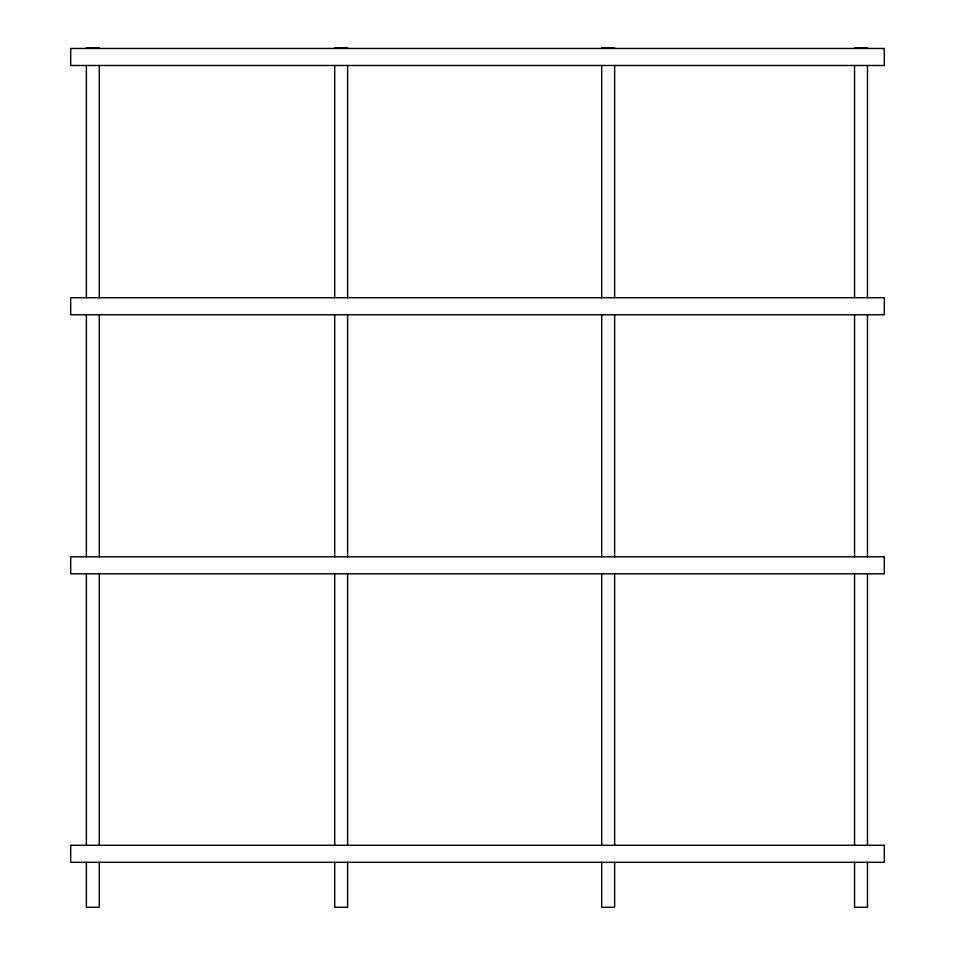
<?xml version="1.0" encoding="UTF-8"?>
<svg xmlns="http://www.w3.org/2000/svg" width="955" height="955" viewBox="0 0 955 955"><rect width="100%" height="100%" fill="white"/><g stroke="black" fill="none" stroke-linecap="round" stroke-linejoin="round"><path stroke-width="1.43" d="M86.368 47.75L99.296 47.75M334.704 47.75L347.62 47.75M601.722 47.75L614.638 47.75M854.558 47.75L867.474 47.75M867.474 65.489L867.474 297.721M867.474 314.744L867.474 556.801M867.474 573.824L867.474 845.294M867.474 862.317L867.474 907.25L854.558 907.25L854.558 862.317M854.558 65.489L854.558 297.721M854.558 314.744L854.558 556.801M854.558 573.824L854.558 845.294M614.638 65.489L614.638 297.721M614.638 314.744L614.638 556.801M614.638 573.824L614.638 845.294M614.638 862.317L614.638 907.25L601.722 907.25L601.722 862.317M601.722 65.489L601.722 297.721M601.722 314.744L601.722 556.801M601.722 573.824L601.722 845.294M347.62 65.489L347.62 297.721M347.62 314.744L347.62 556.801M347.62 573.824L347.62 845.294M347.62 862.317L347.62 907.25L334.704 907.25L334.704 862.317M334.704 65.489L334.704 297.721M334.704 314.744L334.704 556.801M334.704 573.824L334.704 845.294M99.296 65.489L99.296 297.721M99.296 314.744L99.296 556.801M99.296 573.824L99.296 845.294M99.296 862.317L99.296 907.25L86.368 907.25L86.368 862.317M86.368 65.489L86.368 297.721M86.368 314.744L86.368 556.801M86.368 573.824L86.368 845.294M884.306 48.466L70.694 48.466L70.694 65.489L884.306 65.489L884.306 48.466M884.306 297.721L70.694 297.721L70.694 314.744L884.306 314.744L884.306 297.721M884.306 556.801L70.694 556.801L70.694 573.824L884.306 573.824L884.306 556.801M884.306 845.294L70.694 845.294L70.694 862.317L884.306 862.317L884.306 845.294"/></g></svg>
